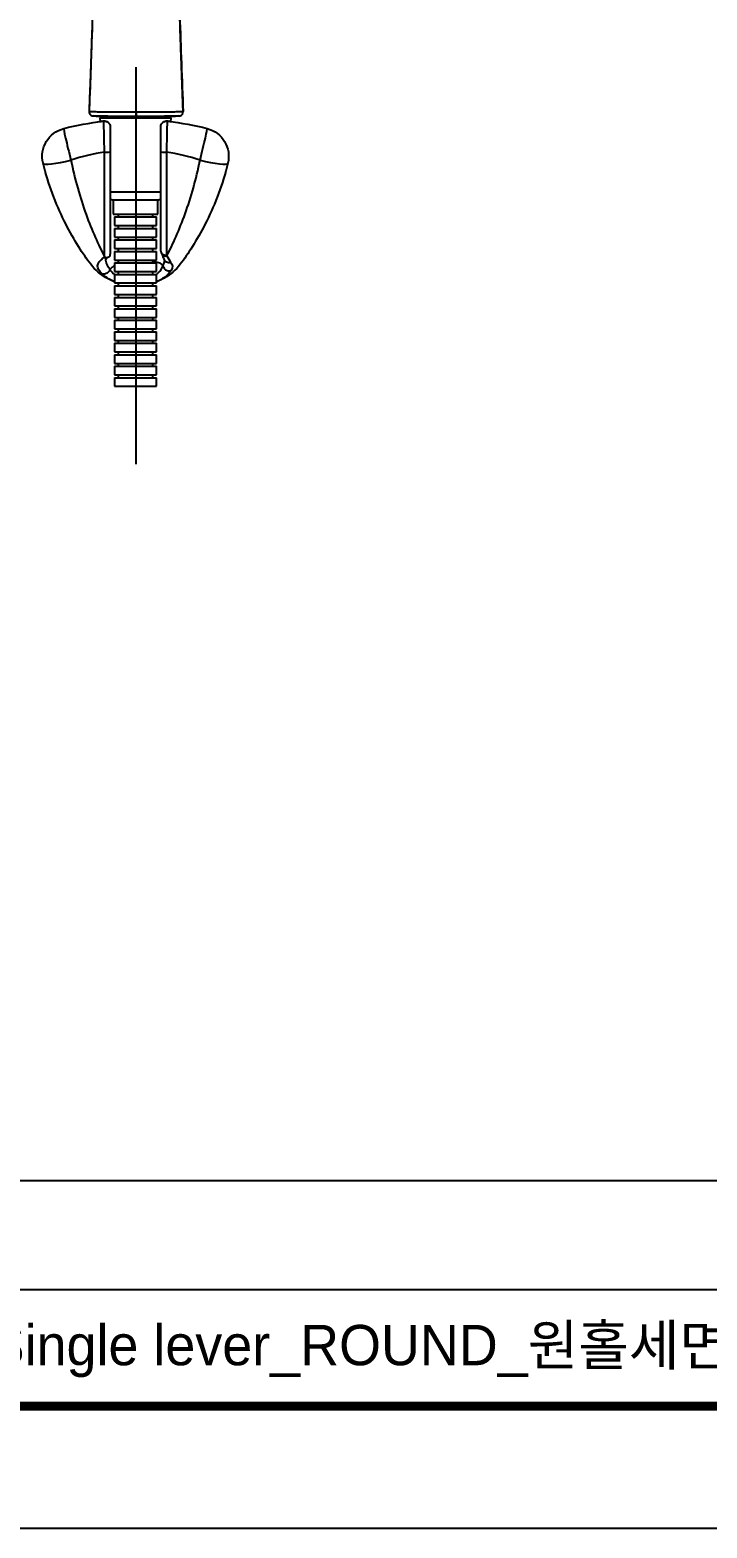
# Model space of a CAD drawing. Extents: x 1425 to 2779, y 0 to 992.
# Drawn here: x 1809 to 2045, y 0 to 522 of the extents above; entities that cross this region are included whole.
import ezdxf

# ---------------------------------------------------------------- set-up
doc = ezdxf.new("R2010")
doc.units = 0
doc.header["$LTSCALE"] = 10
doc.header["$MEASUREMENT"] = 0
doc.linetypes.add('ACAD_ISO04W100', pattern=[30.5, 24, -3, 0.5, -3])
doc.layers.get('0').update_dxf_attribs({"linetype": 'CONTINUOUS'})
doc.layers.add('1', color=7, linetype='CONTINUOUS')
doc.layers.add('BODY', color=7, linetype='CONTINUOUS')
doc.layers.add('치수선', color=7, linetype='CONTINUOUS', lineweight=20)
doc.styles.add('Daelim Dimension', font='')
doc.styles.get('Daelim Dimension').set_extended_font_data('나눔고딕')

msp = doc.modelspace()

# ---------------------------------------------------------------- linework, layer by layer
at = {"color": 5, "lineweight": -3}
msp.add_line((1446.44, 83.13), (2536.75, 83.13), dxfattribs=at)
at = {"lineweight": -3, "ltscale": 0.5}
msp.add_lwpolyline([(1424.67, 0), (2778.75, 0), (2778.75, 992.16), (1424.67, 992.16)], close=True, dxfattribs=at)
at = {"color": 5, "linetype": 'ByBlock', "lineweight": -3, "const_width": 3.12}
msp.add_lwpolyline([(1446.44, 42.48), (2756.84, 42.48), (2756.84, 969.12), (1446.44, 969.12)], close=True, dxfattribs=at)
at = {"layer": '1', "color": 7, "linetype": 'Continuous', "lineweight": -3}
for p, q in [((1829.47, 493.63), (1829.46, 493.62)), ((1833.64, 491.85), (1833.18, 491.35)), ((1833.18, 491.35), (1833.27, 490.05)), ((1833.18, 491.35), (1845.64, 491.35)), ((1833.64, 491.85), (1845.64, 491.85)), ((1845.64, 491.85), (1857.64, 491.85)), ((1845.64, 491.35), (1858.11, 491.35)), ((1858.11, 491.35), (1857.64, 491.85)), ((1858.02, 490.05), (1858.11, 491.35)), ((1862.27, 493.62), (1862.27, 493.63)), ((1834.84, 443), (1834.84, 479.43)), ((1836.84, 479.58), (1836.84, 444.68)), ((1854.44, 444.98), (1854.44, 479.58)), ((1856.44, 479.43), (1856.44, 443.6)), ((1836.84, 465.64), (1845.64, 465.64)), ((1845.64, 465.64), (1854.44, 465.64)), ((1837.89, 462.85), (1837.89, 457.85)), ((1853.39, 457.85), (1853.39, 462.85)), ((1837.89, 457.85), (1845.64, 457.85)), ((1838.34, 456.85), (1838.34, 453.85)), ((1838.34, 456.85), (1845.64, 456.85)), ((1839.64, 457.85), (1839.64, 456.85)), ((1845.64, 457.85), (1853.39, 457.85)), ((1845.64, 456.85), (1852.94, 456.85)), ((1851.64, 456.85), (1851.64, 457.85)), ((1852.94, 453.85), (1852.94, 456.85)), ((1838.34, 453.85), (1845.64, 453.85)), ((1838.34, 452.85), (1838.34, 449.85)), ((1838.34, 452.85), (1845.64, 452.85)), ((1838.34, 449.85), (1845.64, 449.85)), ((1839.64, 453.85), (1839.64, 452.85)), ((1839.64, 449.85), (1839.64, 448.85)), ((1845.64, 453.85), (1852.94, 453.85)), ((1845.64, 452.85), (1852.94, 452.85)), ((1845.64, 449.85), (1852.94, 449.85)), ((1851.64, 452.85), (1851.64, 453.85)), ((1851.64, 448.85), (1851.64, 449.85)), ((1852.94, 449.85), (1852.94, 452.85)), ((1838.34, 448.85), (1838.34, 445.85)), ((1838.34, 448.85), (1845.64, 448.85)), ((1838.34, 445.85), (1845.64, 445.85)), ((1838.34, 444.85), (1838.34, 441.85)), ((1838.34, 444.85), (1845.64, 444.85)), ((1839.64, 445.85), (1839.64, 444.85)), ((1845.64, 448.85), (1852.94, 448.85)), ((1845.64, 445.85), (1852.94, 445.85)), ((1845.64, 444.85), (1852.94, 444.85)), ((1851.64, 444.85), (1851.64, 445.85)), ((1852.94, 445.85), (1852.94, 448.85)), ((1852.94, 441.85), (1852.94, 444.85)), ((1838.34, 441.85), (1845.64, 441.85)), ((1838.34, 440.85), (1838.34, 437.85)), ((1838.34, 440.85), (1845.64, 440.85)), ((1839.64, 441.85), (1839.64, 440.85)), ((1845.64, 441.85), (1852.94, 441.85)), ((1845.64, 440.85), (1852.94, 440.85)), ((1851.64, 440.85), (1851.64, 441.85)), ((1852.94, 437.85), (1852.94, 440.85)), ((1838.34, 437.85), (1845.64, 437.85)), ((1838.34, 436.85), (1838.34, 433.85)), ((1838.34, 436.85), (1845.64, 436.85)), ((1838.34, 433.85), (1845.64, 433.85)), ((1839.64, 437.85), (1839.64, 436.85)), ((1839.64, 433.85), (1839.64, 432.85)), ((1845.64, 437.85), (1852.94, 437.85)), ((1845.64, 436.85), (1852.94, 436.85)), ((1845.64, 433.85), (1852.94, 433.85)), ((1851.64, 436.85), (1851.64, 437.85)), ((1851.64, 432.85), (1851.64, 433.85)), ((1852.94, 433.85), (1852.94, 436.85)), ((1838.34, 432.85), (1838.34, 429.85)), ((1838.34, 432.85), (1845.64, 432.85)), ((1838.34, 429.85), (1845.64, 429.85)), ((1838.34, 428.85), (1838.34, 425.85)), ((1838.34, 428.85), (1845.64, 428.85)), ((1839.64, 429.85), (1839.64, 428.85)), ((1845.64, 432.85), (1852.94, 432.85)), ((1845.64, 429.85), (1852.94, 429.85)), ((1845.64, 428.85), (1852.94, 428.85)), ((1851.64, 428.85), (1851.64, 429.85)), ((1852.94, 429.85), (1852.94, 432.85)), ((1852.94, 425.85), (1852.94, 428.85)), ((1838.34, 425.85), (1845.64, 425.85)), ((1838.34, 424.85), (1838.34, 421.85)), ((1838.34, 424.85), (1845.64, 424.85)), ((1839.64, 425.85), (1839.64, 424.85)), ((1845.64, 425.85), (1852.94, 425.85)), ((1845.64, 424.85), (1852.94, 424.85)), ((1851.64, 424.85), (1851.64, 425.85)), ((1852.94, 421.85), (1852.94, 424.85)), ((1838.34, 421.85), (1845.64, 421.85)), ((1838.34, 420.85), (1838.34, 417.85)), ((1838.34, 420.85), (1845.64, 420.85)), ((1838.34, 417.85), (1845.64, 417.85)), ((1839.64, 421.85), (1839.64, 420.85)), ((1839.64, 417.85), (1839.64, 416.85)), ((1845.64, 421.85), (1852.94, 421.85)), ((1845.64, 420.85), (1852.94, 420.85)), ((1845.64, 417.85), (1852.94, 417.85)), ((1851.64, 420.85), (1851.64, 421.85)), ((1851.64, 416.85), (1851.64, 417.85)), ((1852.94, 417.85), (1852.94, 420.85)), ((1838.34, 416.85), (1838.34, 413.85)), ((1838.34, 416.85), (1845.64, 416.85)), ((1838.34, 413.85), (1845.64, 413.85)), ((1838.34, 412.85), (1838.34, 409.85)), ((1838.34, 412.85), (1845.64, 412.85)), ((1839.64, 413.85), (1839.64, 412.85)), ((1845.64, 416.85), (1852.94, 416.85)), ((1845.64, 413.85), (1852.94, 413.85)), ((1845.64, 412.85), (1852.94, 412.85)), ((1851.64, 412.85), (1851.64, 413.85)), ((1852.94, 413.85), (1852.94, 416.85)), ((1852.94, 409.85), (1852.94, 412.85)), ((1838.34, 409.85), (1845.64, 409.85)), ((1838.34, 408.85), (1838.34, 405.85)), ((1838.34, 408.85), (1845.64, 408.85)), ((1839.64, 409.85), (1839.64, 408.85)), ((1845.64, 409.85), (1852.94, 409.85)), ((1845.64, 408.85), (1852.94, 408.85)), ((1851.64, 408.85), (1851.64, 409.85)), ((1852.94, 405.85), (1852.94, 408.85)), ((1838.34, 405.85), (1845.64, 405.85)), ((1838.34, 404.85), (1838.34, 401.85)), ((1838.34, 404.85), (1845.64, 404.85)), ((1839.64, 405.85), (1839.64, 404.85)), ((1845.64, 405.85), (1852.94, 405.85)), ((1845.64, 404.85), (1852.94, 404.85)), ((1851.64, 404.85), (1851.64, 405.85)), ((1852.94, 401.85), (1852.94, 404.85)), ((1838.34, 401.85), (1845.64, 401.85)), ((1838.34, 400.85), (1838.34, 397.85)), ((1838.34, 400.85), (1845.64, 400.85)), ((1838.34, 397.85), (1845.64, 397.85)), ((1839.64, 401.85), (1839.64, 400.85)), ((1845.64, 401.85), (1852.94, 401.85)), ((1845.64, 400.85), (1852.94, 400.85)), ((1845.64, 397.85), (1852.94, 397.85)), ((1851.64, 400.85), (1851.64, 401.85)), ((1852.94, 397.85), (1852.94, 400.85))]:
    msp.add_line(p, q, dxfattribs=at)
at = {"layer": '1', "color": 7, "linetype": 'Continuous', "lineweight": -3, "extrusion": (0, 0, -1)}
for centre, start, end in [((-1823.14, 477.99), 346.0375, 75.5225), ((-1868.14, 477.99), 104.4775, 193.9625)]:
    msp.add_arc(centre, 10, start, end, dxfattribs=at)
at = {"layer": '1', "color": 7, "linetype": 'Continuous', "lineweight": -3}
for centre, start, end in [((1837.94, 465.85), 248.485, 270), ((1853.34, 465.85), 270, 291.515)]:
    msp.add_arc(centre, 3, start, end, dxfattribs=at)
for centre, major_axis, ratio, start_param, end_param in [((1830.96, 493.57), (0.34, 1.46), 0.998873, 1.760247, 3.078028), ((1845.87, 493.37), (0, 1.5), 0.000004, 1.514132, 3.152332), ((1860.77, 493.57), (-0.34, 1.46), 0.998873, 3.205157, 4.522938), ((1823.14, 477.99), (2.5, -9.68), 0.032961, 3.141593, 4.839361), ((1868.14, 477.99), (-2.5, -9.68), 0.032961, 1.443824, 3.141593), ((1823.14, 477.99), (9.7, 2.41), 0.126983, 3.141593, 4.680827), ((1834.84, 479.58), (-2, 0), 0.076696, 1.570796, 3.141593), ((1856.44, 479.58), (-2, 0), 0.076696, 0, 1.570796), ((1868.14, 477.99), (-9.7, 2.41), 0.126983, 1.602358, 3.141593), ((1856.58, 444.85), (-1.83, -0.82), 0.760059, 6.274802, 7.5268)]:
    msp.add_ellipse(centre, major_axis=major_axis, ratio=ratio, start_param=start_param, end_param=end_param, dxfattribs=at)
for points, knots in [([(1832.38, 612.56), (1832.37, 611.15), (1832.34, 607.19), (1832.26, 599.99), (1832.11, 589.37), (1831.87, 575.85), (1831.56, 561.39), (1831.27, 549.73), (1831.04, 540.93), (1830.8, 532.38), (1830.45, 520.92), (1829.99, 507.62), (1829.63, 498.12), (1829.46, 493.62)], [0, 0, 0, 0, 0.04114, 0.114398, 0.202128, 0.329324, 0.467621, 0.566225, 0.617062, 0.682316, 0.773565, 0.892831, 1, 1, 1, 1]), ([(1832.36, 610.02), (1832.36, 609.01), (1832.34, 606.74), (1832.3, 603.32), (1832.26, 599.95), (1832.22, 596.87), (1832.18, 593.95), (1832.14, 591.02), (1832.09, 588.06), (1832.01, 583.62), (1831.9, 577.64), (1831.75, 570.06), (1831.58, 562.45), (1831.4, 554.87), (1831.21, 547.44), (1831.02, 540.23), (1830.87, 534.74), (1830.75, 530.7), (1830.66, 527.78), (1830.55, 524.33), (1830.42, 520.33), (1830.27, 515.82), (1830.1, 510.79), (1829.9, 505.27), (1829.69, 499.48), (1829.54, 495.55), (1829.47, 493.63)], [0, 0, 0, 0, 0.029961, 0.066537, 0.09853, 0.12594, 0.153106, 0.17966, 0.206525, 0.2337, 0.299572, 0.365841, 0.432218, 0.495649, 0.558948, 0.619591, 0.675719, 0.695502, 0.719435, 0.747804, 0.780603, 0.817823, 0.85867, 0.903758, 0.953076, 1, 1, 1, 1]), ([(1859.37, 610.02), (1859.42, 603.87), (1859.5, 597.43), (1859.76, 580.85), (1859.97, 570.48), (1860.47, 549.05), (1860.76, 538.13), (1861.44, 515.98), (1861.84, 504.79), (1862.27, 493.62)], [0, 0, 0, 0, 0.181839, 0.181839, 0.454559, 0.454559, 0.72728, 0.72728, 1, 1, 1, 1]), ([(1862.26, 493.63), (1862.18, 495.8), (1862.02, 500.14), (1861.79, 506.4), (1861.59, 512.11), (1861.42, 517.01), (1861.29, 521.11), (1861.17, 524.65), (1861.07, 527.92), (1860.97, 531.19), (1860.83, 536.03), (1860.65, 542.44), (1860.45, 550.37), (1860.26, 558.11), (1860.08, 565.66), (1859.93, 572.88), (1859.79, 579.72), (1859.7, 584.82), (1859.64, 588.5), (1859.6, 591.14), (1859.55, 594.23), (1859.5, 597.76), (1859.45, 601.68), (1859.41, 605.83), (1859.38, 608.62), (1859.37, 610.01)], [0, 0, 0, 0, 0.053068, 0.106225, 0.152842, 0.1929, 0.226384, 0.253585, 0.280159, 0.307049, 0.334253, 0.400178, 0.466478, 0.532857, 0.596297, 0.659604, 0.720253, 0.776356, 0.796087, 0.819949, 0.848258, 0.881011, 0.91821, 0.95907, 1, 1, 1, 1]), ([(1829.46, 493.62), (1829.53, 493.62), (1829.65, 493.61), (1830.11, 493.59), (1830.88, 493.56), (1832.09, 493.55), (1833.98, 493.52), (1836.25, 493.49), (1838.69, 493.48), (1840.81, 493.44), (1842.47, 493.46), (1844.11, 493.46), (1845.28, 493.46), (1845.87, 493.46)], [0, 0, 0, 0, 0.093015, 0.176086, 0.249241, 0.389891, 0.498789, 0.62386, 0.749001, 0.821378, 0.874389, 0.936919, 1, 1, 1, 1]), ([(1830.53, 492.13), (1830.59, 492.12), (1830.8, 492.09), (1831.36, 492.05), (1832.03, 492.03), (1832.74, 492), (1833.41, 491.99), (1834.11, 491.98), (1834.97, 491.96), (1836.16, 491.95), (1837.61, 491.93), (1839.3, 491.92), (1841.18, 491.91), (1843.41, 491.9), (1845.01, 491.9), (1845.87, 491.9)], [0, 0, 0, 0, 0.10819, 0.202898, 0.283916, 0.35125, 0.404975, 0.449949, 0.506512, 0.57701, 0.661415, 0.734099, 0.814802, 0.903026, 1, 1, 1, 1]), ([(1845.87, 491.87), (1843.7, 491.87), (1841.59, 491.88), (1837.89, 491.9), (1836.3, 491.92), (1832.48, 491.98), (1831.16, 492.02), (1830.96, 492.07)], [0, 0, 0, 0, 0.25, 0.25, 0.5, 0.5, 1, 1, 1, 1]), ([(1845.87, 493.46), (1846.45, 493.46), (1847.62, 493.46), (1849.26, 493.46), (1850.92, 493.44), (1853.03, 493.48), (1855.47, 493.49), (1857.74, 493.52), (1859.63, 493.55), (1860.98, 493.57), (1861.95, 493.6), (1862.16, 493.62), (1862.27, 493.62)], [0, 0, 0, 0, 0.062942, 0.125399, 0.178434, 0.250566, 0.375485, 0.50035, 0.6089, 0.749426, 0.863477, 1, 1, 1, 1]), ([(1845.87, 491.9), (1846.61, 491.9), (1847.98, 491.9), (1849.9, 491.91), (1851.53, 491.91), (1853, 491.92), (1854.27, 491.93), (1855.33, 491.95), (1856.25, 491.96), (1857.18, 491.97), (1858.19, 491.99), (1859.22, 492.02), (1860.15, 492.05), (1860.88, 492.09), (1861.14, 492.11), (1861.2, 492.13)], [0, 0, 0, 0, 0.08375, 0.158987, 0.226608, 0.286803, 0.354754, 0.409012, 0.454162, 0.510627, 0.580809, 0.664747, 0.762607, 0.874452, 1, 1, 1, 1]), ([(1860.77, 492.07), (1860.67, 492.04), (1860.3, 492.02), (1858.96, 491.98), (1857.99, 491.96), (1855.45, 491.92), (1853.87, 491.9), (1850.15, 491.88), (1848.03, 491.87), (1845.87, 491.87)], [0, 0, 0, 0, 0.25, 0.25, 0.5, 0.5, 0.75, 0.75, 1, 1, 1, 1]), ([(1833.42, 490.1), (1833.42, 490.1), (1833.43, 490.1), (1833.46, 490.1), (1833.53, 490.11), (1833.59, 490.11), (1833.64, 490.11), (1833.65, 490.11)], [0, 0, 0, 0, 0.117287, 0.217707, 0.437799, 0.865839, 1, 1, 1, 1]), ([(1834.62, 490.24), (1834.63, 490.24), (1834.63, 490.24), (1834.87, 490.27), (1835.11, 490.25), (1835.56, 490.13), (1835.76, 490.04), (1836.06, 489.84), (1836.16, 489.76), (1836.25, 489.67)], [0, 0, 0, 0, 0.007507, 0.007507, 0.408699, 0.408699, 0.781214, 0.781214, 1, 1, 1, 1]), ([(1834.62, 490.19), (1834.63, 490.19), (1834.63, 490.19), (1834.81, 490.21), (1834.98, 490.21), (1835.37, 490.16), (1835.59, 490.09), (1835.98, 489.89), (1836.16, 489.75), (1836.46, 489.43), (1836.58, 489.25), (1836.76, 488.85), (1836.82, 488.63), (1836.83, 488.41)], [0, 0, 0, 0, 0.004771, 0.004771, 0.168449, 0.168449, 0.381096, 0.381096, 0.589432, 0.589432, 0.794609, 0.794609, 1, 1, 1, 1]), ([(1834.84, 479.43), (1834.78, 482.03), (1834.72, 484.65), (1834.64, 488.62), (1834.62, 489.93), (1834.62, 490.19)], [0, 0, 0, 0, 0.5, 0.5, 1, 1, 1, 1]), ([(1836.84, 488.25), (1836.84, 488.16), (1836.84, 487.15), (1836.84, 483.94), (1836.84, 481.75), (1836.84, 479.58)], [0, 0, 0, 0, 0.5, 0.5, 1, 1, 1, 1]), ([(1854.44, 479.58), (1854.44, 481.75), (1854.44, 483.94), (1854.44, 487.15), (1854.44, 488.16), (1854.44, 488.25)], [0, 0, 0, 0, 0.5, 0.5, 1, 1, 1, 1]), ([(1854.45, 488.41), (1854.47, 488.63), (1854.52, 488.85), (1854.7, 489.25), (1854.82, 489.43), (1855.12, 489.75), (1855.3, 489.89), (1855.69, 490.09), (1855.91, 490.16), (1856.3, 490.21), (1856.48, 490.21), (1856.65, 490.19), (1856.66, 490.19), (1856.66, 490.19)], [0, 0, 0, 0, 0.205391, 0.205391, 0.410568, 0.410568, 0.618904, 0.618904, 0.831551, 0.831551, 0.995229, 0.995229, 1, 1, 1, 1]), ([(1855.03, 489.67), (1855.12, 489.76), (1855.22, 489.84), (1855.52, 490.04), (1855.73, 490.13), (1856.17, 490.25), (1856.41, 490.27), (1856.65, 490.24), (1856.66, 490.24), (1856.66, 490.24)], [0, 0, 0, 0, 0.218786, 0.218786, 0.591301, 0.591301, 0.992493, 0.992493, 1, 1, 1, 1]), ([(1856.66, 490.19), (1856.66, 489.93), (1856.64, 488.62), (1856.56, 484.65), (1856.5, 482.03), (1856.44, 479.43)], [0, 0, 0, 0, 0.5, 0.5, 1, 1, 1, 1]), ([(1857.61, 490.11), (1857.66, 490.11), (1857.73, 490.11), (1857.81, 490.1), (1857.84, 490.1), (1857.86, 490.1), (1857.86, 490.1), (1857.86, 490.1)], [0, 0, 0, 0, 0.469812, 0.772051, 0.873112, 0.946142, 1, 1, 1, 1]), ([(1829.43, 441.13), (1828.15, 442.91), (1826.71, 445.02), (1823.73, 449.89), (1822.21, 452.61), (1819.31, 458.49), (1817.92, 461.7), (1815.44, 468.41), (1814.35, 471.91), (1813.44, 475.58)], [0, 0, 0, 0, 0.25, 0.25, 0.5, 0.5, 0.75, 0.75, 1, 1, 1, 1]), ([(1823.14, 476.68), (1823.82, 473.28), (1824.61, 470), (1826.38, 463.69), (1827.37, 460.62), (1829.44, 454.89), (1830.52, 452.23), (1832.7, 447.29), (1833.8, 445), (1834.84, 443)], [0, 0, 0, 0, 0.25, 0.25, 0.5, 0.5, 0.75, 0.75, 1, 1, 1, 1]), ([(1856.58, 443.28), (1857.61, 445.28), (1858.71, 447.56), (1860.87, 452.47), (1861.93, 455.11), (1863.97, 460.8), (1864.95, 463.83), (1866.69, 470.08), (1867.47, 473.31), (1868.14, 476.68)], [0, 0, 0, 0, 0.25, 0.25, 0.5, 0.5, 0.75, 0.75, 1, 1, 1, 1]), ([(1877.85, 475.58), (1876.93, 471.91), (1875.84, 468.41), (1873.37, 461.7), (1871.97, 458.49), (1869.08, 452.61), (1867.55, 449.89), (1864.57, 445.02), (1863.13, 442.91), (1861.85, 441.13)], [0, 0, 0, 0, 0.25, 0.25, 0.5, 0.5, 0.75, 0.75, 1, 1, 1, 1]), ([(1837.84, 462.85), (1837.84, 462.85), (1837.84, 462.85), (1837.84, 462.85), (1838.68, 462.85), (1841.57, 462.85), (1843.6, 462.85), (1845.64, 462.85)], [0, 0, 0, 0, 0.000824, 0.000824, 0.500412, 0.500412, 1, 1, 1, 1]), ([(1845.64, 462.85), (1847.68, 462.85), (1849.71, 462.85), (1852.6, 462.85), (1853.44, 462.85), (1853.44, 462.85), (1853.44, 462.85), (1853.44, 462.85)], [0, 0, 0, 0, 0.49959, 0.49959, 0.999181, 0.999181, 1, 1, 1, 1]), ([(1854.44, 444.98), (1854.44, 444.81), (1854.48, 444.64), (1854.63, 444.32), (1854.73, 444.18), (1855.01, 443.93), (1855.18, 443.82), (1855.55, 443.67), (1855.77, 443.62), (1856.13, 443.59), (1856.28, 443.59), (1856.43, 443.6), (1856.44, 443.6), (1856.44, 443.6)], [0, 0, 0, 0, 0.212222, 0.212222, 0.424374, 0.424374, 0.637608, 0.637608, 0.852942, 0.852942, 0.994498, 0.994498, 1, 1, 1, 1]), ([(1854.74, 444.08), (1854.78, 444), (1854.96, 443.6), (1855.22, 443.01), (1855.43, 442.48), (1855.49, 442.27), (1855.51, 442.22)], [0, 0, 0, 0, 0.103224, 0.524644, 0.869823, 1, 1, 1, 1]), ([(1838.35, 434.23), (1837.21, 434.68), (1835.99, 435.27), (1832.85, 437.3), (1830.94, 439.05), (1829.43, 441.13)], [0, 0, 0, 0, 0.384067, 0.384067, 1, 1, 1, 1]), ([(1834.15, 436.98), (1832.93, 438.06), (1832.31, 439.04), (1832.5, 440.73), (1833.3, 441.55), (1834.41, 442.76)], [0, 0, 0, 0, 0.5, 0.5, 1, 1, 1, 1]), ([(1836.75, 438.55), (1836.69, 438.34), (1836.59, 438.14), (1836.35, 437.77), (1836.19, 437.6), (1835.86, 437.31), (1835.66, 437.19), (1835.27, 437.01), (1835.06, 436.95), (1834.66, 436.89), (1834.46, 436.9), (1834.24, 436.95), (1834.2, 436.96), (1834.17, 436.97), (1834.16, 436.97), (1834.15, 436.98)], [0, 0, 0, 0, 0.191438, 0.191438, 0.38287, 0.38287, 0.574422, 0.574422, 0.766339, 0.766339, 0.958624, 0.958624, 0.992339, 0.992339, 1, 1, 1, 1]), ([(1834.9, 442.63), (1834.88, 442.74), (1834.86, 442.85), (1834.85, 442.98), (1834.84, 442.99), (1834.84, 443)], [0, 0, 0, 0, 0.900036, 0.900036, 1, 1, 1, 1]), ([(1836.66, 443.17), (1836.57, 443.02), (1836.44, 442.9), (1836.14, 442.71), (1835.96, 442.65), (1835.58, 442.57), (1835.36, 442.57), (1835.06, 442.6), (1834.98, 442.62), (1834.9, 442.63)], [0, 0, 0, 0, 0.290833, 0.290833, 0.580688, 0.580688, 0.885685, 0.885685, 1, 1, 1, 1]), ([(1835.24, 441.69), (1835.24, 441.69), (1835.24, 441.69), (1835.24, 441.73), (1835.32, 441.94), (1835.48, 442.23), (1835.63, 442.48), (1835.71, 442.6)], [0, 0, 0, 0, 0.070781, 0.337198, 0.585459, 0.817998, 1, 1, 1, 1]), ([(1835.24, 441.7), (1835.24, 441.62), (1835.24, 441.54), (1835.33, 440.59), (1835.88, 439.64), (1836.8, 438.65)], [0, 0, 0, 0, 0.082026, 0.082026, 1, 1, 1, 1]), ([(1836.8, 438.65), (1836.78, 438.63), (1836.77, 438.61), (1836.76, 438.57), (1836.75, 438.56), (1836.75, 438.55)], [0, 0, 0, 0, 0.674483, 0.674483, 1, 1, 1, 1]), ([(1855.23, 439.88), (1854.92, 440.46), (1854.41, 440.68), (1853.17, 441.04), (1852.46, 441.15), (1851.67, 441.23)], [0, 0, 0, 0, 0.533403, 0.533403, 1, 1, 1, 1]), ([(1861.85, 441.13), (1860.35, 439.06), (1858.44, 437.3), (1855.29, 435.27), (1854.07, 434.67), (1852.93, 434.23)], [0, 0, 0, 0, 0.616324, 0.616324, 1, 1, 1, 1]), ([(1852.97, 436.83), (1853.18, 437.01), (1853.38, 437.2), (1854.35, 438.18), (1854.91, 439.02), (1855.26, 439.81)], [0, 0, 0, 0, 0.191134, 0.191134, 1, 1, 1, 1]), ([(1855.26, 439.81), (1855.25, 439.83), (1855.25, 439.84), (1855.24, 439.86), (1855.24, 439.87), (1855.23, 439.88)], [0, 0, 0, 0, 0.53512, 0.53512, 1, 1, 1, 1]), ([(1855.26, 439.81), (1855.29, 439.61), (1855.37, 439.4), (1855.58, 439.03), (1855.72, 438.85), (1856.05, 438.54), (1856.23, 438.41), (1856.64, 438.22), (1856.85, 438.15), (1857.29, 438.08), (1857.51, 438.08), (1857.82, 438.14), (1857.93, 438.17), (1858.04, 438.21), (1858.05, 438.21), (1858.06, 438.21)], [0, 0, 0, 0, 0.179587, 0.179587, 0.359174, 0.359174, 0.538771, 0.538771, 0.718454, 0.718454, 0.898245, 0.898245, 0.990374, 0.990374, 1, 1, 1, 1]), ([(1855.51, 442.22), (1855.56, 442.04), (1855.65, 441.88), (1855.88, 441.57), (1856.03, 441.43), (1856.37, 441.21), (1856.57, 441.13), (1856.99, 441.03), (1857.22, 441.02), (1857.57, 441.05), (1857.71, 441.08), (1857.86, 441.12), (1857.87, 441.12), (1857.88, 441.12)], [0, 0, 0, 0, 0.202242, 0.202242, 0.419427, 0.419427, 0.636714, 0.636714, 0.854125, 0.854125, 0.98775, 0.98775, 1, 1, 1, 1]), ([(1855.58, 442), (1855.61, 441.93), (1855.7, 441.75), (1855.74, 441.59), (1855.75, 441.54), (1855.75, 441.53), (1855.75, 441.53)], [0, 0, 0, 0, 0.197918, 0.592862, 0.998647, 1, 1, 1, 1]), ([(1838.33, 434.37), (1837.66, 434.58), (1837.05, 434.86), (1835.52, 435.72), (1834.75, 436.35), (1834.15, 436.98)], [0, 0, 0, 0, 0.358827, 0.358827, 1, 1, 1, 1]), ([(1858.06, 438.21), (1857.64, 437.43), (1856.84, 436.56), (1854.96, 435.22), (1854.03, 434.71), (1852.95, 434.36)], [0, 0, 0, 0, 0.597437, 0.597437, 1, 1, 1, 1])]:
    msp.add_open_spline(points, degree=3, knots=knots, dxfattribs=at)
for points, degree in [([(1820.64, 487.67), (1825.16, 488.84), (1829.7, 489.68), (1834.27, 490.2)], 3), ([(1833.41, 490.1), (1833.23, 490.08), (1833.1, 490.06), (1833.03, 490.05)], 3), ([(1834.27, 490.2), (1833.7, 490.14), (1833.41, 490.1), (1833.4, 490.1)], 3), ([(1834.12, 490.18), (1834.27, 490.2), (1834.43, 490.22), (1834.62, 490.24)], 3), ([(1835.12, 490.19), (1834.72, 490.26), (1834.27, 490.19)], 2), ([(1834.62, 490.19), (1834.49, 490.21), (1834.38, 490.21), (1834.27, 490.2)], 3), ([(1836.83, 488.41), (1836.84, 488.36), (1836.84, 488.3), (1836.84, 488.25)], 3), ([(1854.44, 488.25), (1854.44, 488.3), (1854.44, 488.36), (1854.45, 488.41)], 3), ([(1857, 490.19), (1856.56, 490.26), (1856.17, 490.19)], 2), ([(1856.66, 490.24), (1856.85, 490.22), (1857.02, 490.2), (1857.16, 490.18)], 3), ([(1857.01, 490.2), (1856.9, 490.21), (1856.79, 490.21), (1856.66, 490.19)], 3), ([(1857.01, 490.2), (1861.61, 489.67), (1866.15, 488.83), (1870.64, 487.67)], 3), ([(1857.88, 490.1), (1857.87, 490.1), (1857.58, 490.14), (1857.01, 490.2)], 3), ([(1858, 490.08), (1857.99, 490.08), (1857.94, 490.09), (1857.83, 490.1)], 3), ([(1834.84, 479.43), (1830.9, 478.84), (1826.97, 477.91), (1823.14, 476.68)], 3), ([(1868.14, 476.68), (1864.31, 477.91), (1860.41, 478.83), (1856.44, 479.43)], 3), ([(1836.84, 444.68), (1836.84, 444.27), (1836.8, 443.88), (1836.74, 443.52)], 3), ([(1854.55, 444.47), (1854.75, 444.05)], 1), ([(1834.41, 442.76), (1834.57, 442.72), (1834.73, 442.67), (1834.9, 442.63)], 3), ([(1836.74, 443.52), (1836.72, 443.4), (1836.69, 443.28), (1836.66, 443.17)], 3), ([(1836.75, 438.55), (1837.17, 437.94), (1837.7, 437.34), (1838.37, 436.79)], 3), ([(1838.33, 439.9), (1837.71, 439.59), (1837.19, 439.19), (1836.8, 438.65)], 3), ([(1855.23, 439.88), (1855.57, 440.47), (1855.74, 441), (1855.74, 441.56)], 3), ([(1856.44, 443.6), (1856.49, 443.49), (1856.54, 443.38), (1856.58, 443.28)], 3), ([(1856.58, 443.28), (1857.09, 442.44), (1857.55, 441.74), (1857.88, 441.12)], 3), ([(1857.88, 441.12), (1858.64, 440.08), (1858.76, 439.27), (1858.06, 438.21)], 3), ([(1839.66, 433.76), (1839.6, 433.78), (1839.54, 433.8), (1839.47, 433.82)], 3), ([(1851.77, 433.81), (1851.72, 433.8), (1851.67, 433.78), (1851.61, 433.76)], 3)]:
    msp.add_open_spline(points, degree=degree, dxfattribs=at)
at = {"layer": 'BODY', "color": 1, "linetype": 'ACAD_ISO04W100', "lineweight": -3}
msp.add_line((1845.87, 370.77), (1845.87, 509.07), dxfattribs=at)
at = {"layer": '치수선', "lineweight": -3}
msp.add_line((2374.22, 120.98), (1597.26, 120.98), dxfattribs=at)

# ---------------------------------------------------------------- texts
at = {"color": 2, "lineweight": -3, "insert": (1688.51, 70.78), "char_height": 14.0538, "width": 622.1015, "attachment_point": 1, "style": 'Daelim Dimension'}
msp.add_mtext('{\\fPretendard Variable SemiBold|b0|i0|c129|p2;대림바스(주)} Single lever_ROUND_원홀세면샤워수전_PL B3416', dxfattribs=at)

doc.saveas('drawing.dxf')
